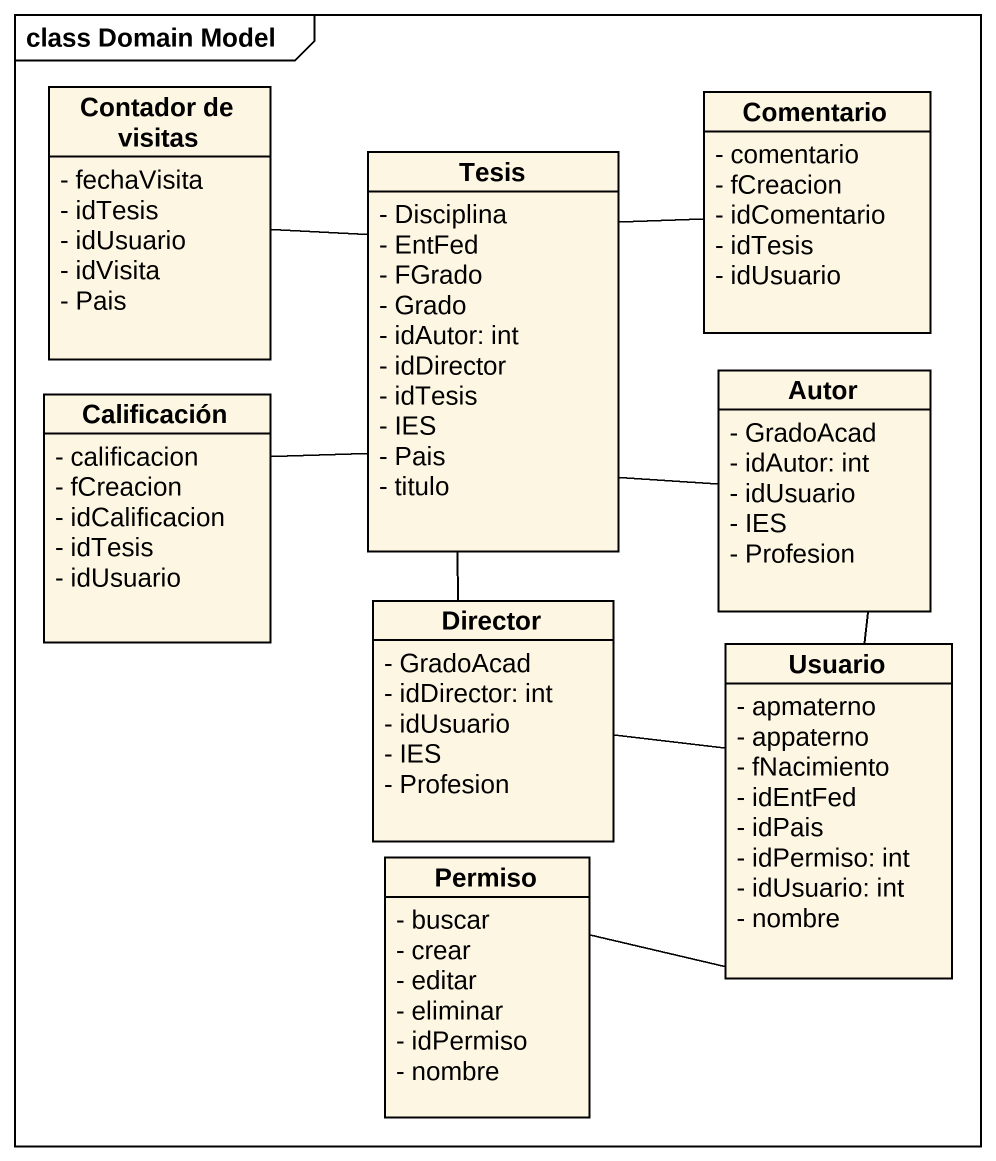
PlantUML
@startuml
mainframe class Domain Model
hide circle
hide empty members
skinparam classAttributeIconSize 0
class "Contador de visitas" as Contador_de_visitas {
  - fechaVisita
  - idTesis
  - idUsuario
  - idVisita
  - Pais
}
class Tesis {
  - Disciplina
  - EntFed
  - FGrado
  - Grado
  - idAutor: int
  - idDirector
  - idTesis
  - IES
  - Pais
  - titulo
}
class Comentario {
  - comentario
  - fCreacion
  - idComentario
  - idTesis
  - idUsuario
}
class Calificación {
  - calificacion
  - fCreacion
  - idCalificacion
  - idTesis
  - idUsuario
}
class Autor {
  - GradoAcad
  - idAutor: int
  - idUsuario
  - IES
  - Profesion
}
class Director {
  - GradoAcad
  - idDirector: int
  - idUsuario
  - IES
  - Profesion
}
class Usuario {
  - apmaterno
  - appaterno
  - fNacimiento
  - idEntFed
  - idPais
  - idPermiso: int
  - idUsuario: int
  - nombre
}
class Permiso {
  - buscar
  - crear
  - editar
  - eliminar
  - idPermiso
  - nombre
}
Contador_de_visitas -right- Tesis
Tesis -left- Calificación
Tesis -right- Autor
Tesis -- Director
Comentario -left- Tesis
Autor -- Usuario
Director -right- Usuario
Usuario -left- Permiso
@enduml
